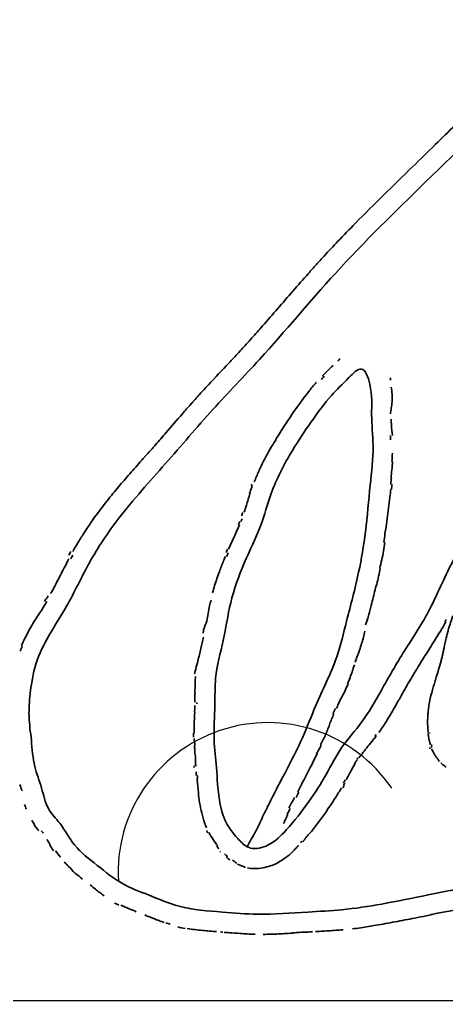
# Model space of a CAD drawing. Header units: millimetres. Extents: x 120281 to 1416367021, y -641565767 to 918373.
# Drawn here: x 840455.7 to 840664.4, y 864074.9 to 864554.6 of the extents above; entities that cross this region are included whole.
import ezdxf

# ---------------------------------------------------------------- set-up
doc = ezdxf.new("R2010")
doc.units = ezdxf.units.MM
for name, color, linetype, lineweight in [('0_Ном._пера__1', 7, 'Continuous', 35), ('размер', 90, 'Continuous', 40), ('Чертеж эскизный_Ном._пера__1_Ном._пера__241_Ном._пера__41', 7, 'Continuous', 25)]:
    doc.layers.add(name, color=color, linetype=linetype, lineweight=lineweight)

msp = doc.modelspace()

# ---------------------------------------------------------------- linework, layer by layer
at = {"layer": '0_Ном._пера__1', "linetype": 'Continuous'}
msp.add_line((840568.48783, 864149.86685), (840566.98115, 864150.5005), dxfattribs=at)
for points, knots in [([(840989.83469, 864559.26759), (840989.42882, 864565.00709), (840989.02295, 864570.74659), (840988.11646, 864576.41216), (840987.45128, 864580.56953), (840986.51654, 864584.6871), (840985.3717, 864588.75428), (840984.26206, 864592.69641), (840982.95504, 864596.5912), (840981.59599, 864600.41304), (840979.134, 864607.3365), (840976.50124, 864614.02057), (840973.54673, 864621.10281), (840971.09517, 864626.97945), (840968.42207, 864633.13023), (840963.58099, 864636.59559), (840960.65218, 864638.6921), (840956.92987, 864639.80572), (840953.61083, 864641.57548), (840950.35856, 864643.30965), (840947.49351, 864645.67384), (840944.1958, 864647.10848), (840941.11171, 864648.4502), (840937.64921, 864648.97889), (840934.22565, 864649.32282), (840929.95205, 864649.75215), (840925.73915, 864649.89358), (840921.4887, 864649.87593), (840916.85881, 864649.85671), (840912.18438, 864649.64874), (840907.64592, 864648.76782), (840902.89506, 864647.84567), (840898.29321, 864646.18612), (840893.79873, 864644.34293), (840889.3471, 864642.51731), (840885.00081, 864640.51153), (840880.50666, 864638.80804), (840873.28515, 864636.07076), (840865.68187, 864634.114), (840858.90981, 864630.50948), (840853.739, 864627.75725), (840849.05281, 864624.04435), (840843.95678, 864621.10281), (840836.73849, 864616.93625), (840828.69793, 864614.31727), (840821.24968, 864610.58992), (840813.70299, 864606.8133), (840806.76439, 864601.89882), (840799.65283, 864597.30958), (840793.7918, 864593.52733), (840787.81328, 864589.96599), (840781.92859, 864586.24357), (840776.82535, 864583.01548), (840771.79269, 864579.66624), (840766.85222, 864576.19129), (840744.35654, 864560.36865), (840723.77267, 864541.9397), (840703.71819, 864523.07183), (840687.06525, 864507.40423), (840670.77732, 864491.43399), (840654.42695, 864475.48537), (840639.38745, 864460.8154), (840624.29512, 864446.16373), (840610.123, 864430.66635), (840597.51137, 864416.87538), (840585.62847, 864402.41468), (840573.018, 864388.61478), (840565.49614, 864380.38344), (840557.71539, 864372.38721), (840550.22716, 864364.12874), (840542.32347, 864355.41207), (840534.74568, 864346.40325), (840526.96499, 864337.56806), (840519.26466, 864328.82413), (840511.3656, 864320.25027), (840504.25783, 864311.00928), (840498.93617, 864304.09045), (840494.05807, 864296.79765), (840489.83352, 864289.18309), (840485.97947, 864282.23633), (840482.66917, 864275.02178), (840478.70887, 864268.0667), (840473.38711, 864258.72064), (840466.89141, 864249.84313), (840463.6943, 864239.72586), (840462.22756, 864235.08437), (840461.4563, 864230.1819), (840460.91549, 864225.27697), (840460.5065, 864221.56764), (840460.22923, 864217.8569), (840460.35522, 864214.16379), (840460.48796, 864210.2729), (840461.06913, 864206.40159), (840461.47152, 864202.49369), (840461.91391, 864198.19728), (840462.14053, 864193.85668), (840463.13969, 864189.71367), (840463.99818, 864186.15392), (840465.42392, 864182.74007), (840466.47292, 864179.15357), (840467.4717, 864175.73874), (840468.13214, 864172.16726), (840469.81735, 864169.15213), (840471.27435, 864166.54532), (840473.49621, 864164.35451), (840475.37259, 864161.92795), (840478.00643, 864158.52182), (840479.952, 864154.65154), (840482.60424, 864151.36964), (840485.70504, 864147.53268), (840489.77322, 864144.49982), (840493.72762, 864141.36644), (840497.72529, 864138.19876), (840501.60647, 864134.9283), (840505.96319, 864132.47508), (840509.98141, 864130.21246), (840514.4056, 864128.64497), (840518.75816, 864126.91751), (840523.75492, 864124.93438), (840528.65635, 864122.74045), (840533.7754, 864121.36192), (840540.58947, 864119.52694), (840547.78703, 864119.13677), (840554.91085, 864118.58307), (840560.68427, 864118.13433), (840566.40979, 864117.57817), (840572.15021, 864117.47122), (840580.29095, 864117.31956), (840588.46097, 864118.07142), (840596.62382, 864118.58311), (840602.19522, 864118.93235), (840607.76242, 864119.16978), (840613.3075, 864119.69317), (840619.82915, 864120.30875), (840626.31937, 864121.31995), (840632.77661, 864122.47191), (840640.40509, 864123.83282), (840647.98793, 864125.39017), (840655.58067, 864126.9176), (840668.41533, 864129.49954), (840681.27903, 864131.99602), (840693.9595, 864135.25387), (840706.39642, 864138.44915), (840718.65777, 864142.37677), (840730.66814, 864146.92395), (840741.93838, 864151.19091), (840752.98768, 864156.00345), (840764.03704, 864160.81596)], [0, 0, 0, 0, 1, 1, 1, 2, 2, 2, 3, 3, 3, 4, 4, 4, 5, 5, 5, 6, 6, 6, 7, 7, 7, 8, 8, 8, 9, 9, 9, 10, 10, 10, 11, 11, 11, 12, 12, 12, 13, 13, 13, 14, 14, 14, 15, 15, 15, 16, 16, 16, 17, 17, 17, 18, 18, 18, 19, 19, 19, 20, 20, 20, 21, 21, 21, 22, 22, 22, 23, 23, 23, 24, 24, 24, 25, 25, 25, 26, 26, 26, 27, 27, 27, 28, 28, 28, 29, 29, 29, 30, 30, 30, 31, 31, 31, 32, 32, 32, 33, 33, 33, 34, 34, 34, 35, 35, 35, 36, 36, 36, 37, 37, 37, 38, 38, 38, 39, 39, 39, 40, 40, 40, 41, 41, 41, 42, 42, 42, 43, 43, 43, 44, 44, 44, 45, 45, 45, 46, 46, 46, 47, 47, 47, 48, 48, 48, 49, 49, 49, 49]), ([(840816.32725, 864618.91926), (840815.96348, 864618.73257), (840815.60201, 864618.54412), (840815.24278, 864618.35408), (840814.52342, 864617.97353), (840813.59885, 864617.58803), (840812.89645, 864617.19646), (840811.49141, 864616.41317), (840810.0883, 864615.6114), (840808.7443, 864614.79727), (840805.98109, 864613.12345), (840803.33473, 864611.40513), (840800.76546, 864609.7168), (840799.79352, 864609.07812), (840798.8233, 864608.44372), (840797.87129, 864607.81711), (840797.02753, 864607.26175), (840796.20506, 864606.71242), (840795.37421, 864606.17178), (840794.63061, 864605.68791), (840793.8878, 864605.21223), (840793.14313, 864604.7367), (840792.39858, 864604.26123), (840791.67094, 864603.78751), (840790.91767, 864603.3139), (840789.41088, 864602.36652), (840787.86579, 864601.42151), (840786.32904, 864600.47226), (840783.25554, 864598.57374), (840780.12987, 864596.65824), (840776.98162, 864594.67029), (840775.77815, 864593.91036), (840774.57167, 864593.14291), (840773.37437, 864592.36872), (840772.17706, 864591.59453), (840770.98358, 864590.81308), (840769.79397, 864590.02508), (840767.41482, 864588.44912), (840765.05532, 864586.84538), (840762.7102, 864585.21327), (840760.91723, 864583.96543), (840759.13861, 864582.70077), (840757.3703, 864581.42264), (840755.602, 864580.14452), (840753.84436, 864578.85252), (840752.1008, 864577.54711), (840748.61363, 864574.93628), (840745.17353, 864572.27305), (840741.77715, 864569.56603), (840734.9844, 864564.152), (840728.3629, 864558.56278), (840721.86785, 864552.86551), (840717.21906, 864548.78772), (840712.63525, 864544.65453), (840708.10089, 864540.4901), (840704.88167, 864537.53351), (840701.68756, 864534.56116), (840698.51255, 864531.58161), (840695.16676, 864528.4418), (840691.83939, 864525.29314), (840688.52586, 864522.13593), (840685.21234, 864518.97873), (840681.9127, 864515.81371), (840678.62343, 864512.64346), (840672.04491, 864506.30296), (840665.50884, 864499.94153), (840658.98646, 864493.58006), (840655.2796, 864489.96465), (840651.57691, 864486.34926), (840647.87441, 864482.73754), (840643.2181, 864478.19539), (840638.54406, 864473.64332), (840633.87862, 864469.05358), (840629.21317, 864464.46383), (840624.55708, 864459.83702), (840619.94045, 864455.14675), (840617.07214, 864452.23268), (840614.21954, 864449.29412), (840611.38871, 864446.32462), (840609.12528, 864443.95032), (840606.87666, 864441.55598), (840604.64551, 864439.13884), (840603.34222, 864437.72691), (840602.06181, 864436.30515), (840600.77476, 864434.88164), (840599.4877, 864433.45812), (840598.19988, 864432.03245), (840596.92934, 864430.60326), (840594.38822, 864427.74481), (840591.86708, 864424.87776), (840589.37349, 864422.01358), (840584.38632, 864416.28525), (840579.47115, 864410.568), (840574.52892, 864404.94924), (840572.79636, 864402.97953), (840571.0599, 864401.02184), (840569.31721, 864399.07991), (840568.39443, 864398.05164), (840567.43376, 864397.0304), (840566.50637, 864396.01154)], [0, 0, 0, 0, 1, 1, 1, 2, 2, 2, 3, 3, 3, 4, 4, 4, 5, 5, 5, 6, 6, 6, 7, 7, 7, 8, 8, 8, 9, 9, 9, 10, 10, 10, 11, 11, 11, 12, 12, 12, 13, 13, 13, 14, 14, 14, 15, 15, 15, 16, 16, 16, 17, 17, 17, 18, 18, 18, 19, 19, 19, 20, 20, 20, 21, 21, 21, 22, 22, 22, 23, 23, 23, 24, 24, 24, 25, 25, 25, 26, 26, 26, 27, 27, 27, 28, 28, 28, 29, 29, 29, 30, 30, 30, 31, 31, 31, 32, 32, 32, 33, 33, 33, 33]), ([(840774.82216, 864552.01296), (840773.37783, 864550.14027), (840771.9335, 864548.26757), (840771.51347, 864546.13639), (840771.19319, 864544.51138), (840771.46843, 864542.73608), (840771.51347, 864540.99415), (840771.59809, 864537.72087), (840770.86983, 864534.56542), (840770.04195, 864531.44401), (840768.98709, 864527.46673), (840767.7705, 864523.54471), (840766.36758, 864519.69275), (840763.27336, 864511.19702), (840759.27273, 864503.04209), (840755.70573, 864494.71779), (840752.54304, 864487.33701), (840749.72124, 864479.82309), (840746.88547, 864472.31394), (840742.70797, 864461.25188), (840738.50015, 864450.20018), (840734.02076, 864439.2594), (840730.2254, 864429.98934), (840726.23509, 864420.79891), (840722.21782, 864411.62082), (840717.88509, 864401.72198), (840713.52101, 864391.8375), (840709.34871, 864381.87173), (840706.1263, 864374.17484), (840703.01829, 864366.42946), (840699.79269, 864358.73355), (840696.59212, 864351.09735), (840693.27579, 864343.50985), (840689.8666, 864335.96348), (840684.59333, 864324.29091), (840679.09792, 864312.71674), (840673.30107, 864301.29679), (840669.58334, 864293.97275), (840665.74162, 864286.71214), (840662.27354, 864279.26106), (840660.33081, 864275.08715), (840658.50534, 864270.85347), (840656.39191, 864266.77358), (840652.70731, 864259.66062), (840648.14748, 864253.01512), (840643.89726, 864246.20652), (840639.91323, 864239.82434), (840636.20127, 864233.29887), (840632.49967, 864226.74001), (840629.52217, 864221.46418), (840626.55137, 864216.16674), (840622.94364, 864211.31519), (840619.85179, 864207.15738), (840616.29223, 864203.32706), (840613.35247, 864199.075), (840610.45816, 864194.88867), (840608.16463, 864190.29354), (840605.63355, 864185.85318), (840603.03902, 864181.30151), (840600.19473, 864176.91247), (840597.17892, 864172.63137), (840593.76087, 864167.77926), (840590.12231, 864163.06582), (840586.15126, 864158.67522), (840583.58793, 864155.84107), (840580.88598, 864153.14146), (840577.32656, 864151.32999), (840574.55452, 864149.91925), (840571.26088, 864149.04731), (840568.50473, 864149.86145)], [0, 0, 0, 0, 1, 1, 1, 2, 2, 2, 3, 3, 3, 4, 4, 4, 5, 5, 5, 6, 6, 6, 7, 7, 7, 8, 8, 8, 9, 9, 9, 10, 10, 10, 11, 11, 11, 12, 12, 12, 13, 13, 13, 14, 14, 14, 15, 15, 15, 16, 16, 16, 17, 17, 17, 18, 18, 18, 19, 19, 19, 20, 20, 20, 21, 21, 21, 22, 22, 22, 23, 23, 23, 23]), ([(840566.58458, 864396.01393), (840565.78484, 864395.13488), (840564.9829, 864394.25949), (840564.17574, 864393.38359), (840563.3685, 864392.5076), (840562.51876, 864391.62364), (840561.70363, 864390.74792), (840560.0733, 864388.99641), (840558.43244, 864387.24755), (840556.77889, 864385.48965), (840553.47175, 864381.97381), (840550.12034, 864378.43564), (840546.78842, 864374.83278), (840545.71514, 864373.67222), (840544.62587, 864372.50434), (840543.55641, 864371.32898), (840542.86043, 864370.56408), (840542.20534, 864369.79174), (840541.51483, 864369.0234), (840540.82419, 864368.25491), (840540.04375, 864367.50581), (840539.35891, 864366.73602)], [0, 0, 0, 0, 1, 1, 1, 2, 2, 2, 3, 3, 3, 4, 4, 4, 5, 5, 5, 6, 6, 6, 7, 7, 7, 7]), ([(840603.71447, 864380.41882), (840604.56545, 864381.29852), (840605.41451, 864382.15224), (840606.27888, 864383.01673), (840607.14333, 864383.8813), (840608.0832, 864384.75509), (840609.00476, 864385.68391)], [0, 0, 0, 0, 1, 1, 1, 2, 2, 2, 2]), ([(840566.97835, 864150.50089), (840565.21398, 864151.45778), (840563.67401, 864153.04203), (840562.25194, 864154.63582), (840560.06178, 864157.09046), (840558.15487, 864159.5674), (840556.74393, 864162.34877), (840555.03192, 864165.72365), (840554.05467, 864169.54616), (840553.43459, 864173.36568), (840552.57957, 864178.63233), (840552.4023, 864183.89325), (840551.963, 864189.15863), (840551.58537, 864193.68477), (840551.01436, 864198.21424), (840550.86186, 864202.74857), (840550.67286, 864208.36806), (840551.12668, 864213.99505), (840551.22712, 864219.64208), (840551.30574, 864224.06245), (840551.16792, 864228.49509), (840551.59753, 864232.86388), (840552.20582, 864239.04963), (840553.95214, 864245.10734), (840555.2717, 864251.22793), (840556.59112, 864257.34792), (840557.48371, 864263.53078), (840558.94611, 864269.5901), (840560.55175, 864276.24296), (840562.84427, 864282.7469), (840565.56341, 864289.0566), (840568.2332, 864295.25181), (840571.31399, 864301.25979), (840573.62567, 864307.56414), (840575.4874, 864312.6414), (840576.85075, 864317.91086), (840578.70165, 864323.00969), (840581.37235, 864330.36694), (840585.05919, 864337.36889), (840589.0946, 864344.04117), (840591.98802, 864348.82524), (840595.06046, 864353.43984), (840598.3245, 864358.10303), (840601.48412, 864362.61704), (840604.82352, 864367.17659), (840608.24653, 864371.01338), (840610.81741, 864373.89503), (840613.43524, 864376.36899), (840616.78002, 864379.77254), (840618.7754, 864381.80299), (840621.02963, 864384.1642), (840622.7809, 864383.92175), (840624.81294, 864383.64044), (840626.1677, 864379.85369), (840626.93503, 864376.54641), (840628.29592, 864370.6808), (840627.80792, 864366.3237), (840627.85619, 864361.56144), (840627.90442, 864356.80309), (840628.48778, 864351.64022), (840628.54725, 864346.57642), (840628.62422, 864340.02294), (840627.82297, 864333.63535), (840627.16412, 864327.21187), (840626.38563, 864319.62191), (840625.80635, 864311.98189), (840624.85552, 864304.38895), (840624.02419, 864297.75028), (840622.90908, 864291.14758), (840621.503, 864284.61473), (840619.77182, 864276.57146), (840617.59962, 864268.63405), (840615.59462, 864260.6384), (840614.13417, 864254.81432), (840612.76204, 864248.95934), (840610.79654, 864243.30317), (840609.3144, 864239.038), (840607.49549, 864234.88588), (840605.62939, 864230.76284), (840603.88856, 864226.91658), (840602.10805, 864223.09557), (840600.4534, 864219.21728), (840598.31233, 864214.1989), (840596.38252, 864209.08452), (840594.179, 864204.09451), (840591.07012, 864197.05429), (840587.41487, 864190.26169), (840583.83855, 864183.43874), (840581.46275, 864178.90618), (840579.12262, 864174.36011), (840576.82556, 864169.79018)], [0, 0, 0, 0, 1, 1, 1, 2, 2, 2, 3, 3, 3, 4, 4, 4, 5, 5, 5, 6, 6, 6, 7, 7, 7, 8, 8, 8, 9, 9, 9, 10, 10, 10, 11, 11, 11, 12, 12, 12, 13, 13, 13, 14, 14, 14, 15, 15, 15, 16, 16, 16, 17, 17, 17, 18, 18, 18, 19, 19, 19, 20, 20, 20, 21, 21, 21, 22, 22, 22, 23, 23, 23, 24, 24, 24, 25, 25, 25, 26, 26, 26, 27, 27, 27, 28, 28, 28, 29, 29, 29, 30, 30, 30, 30]), ([(840637.45668, 864375.13031), (840637.63711, 864373.91944), (840637.75985, 864372.75828), (840637.84107, 864371.65338), (840637.9372, 864370.34558), (840637.82469, 864369.12607), (840637.83601, 864367.98197), (840637.84732, 864366.83788), (840637.49975, 864365.78242), (840637.48439, 864364.79896), (840637.46903, 864363.81554), (840637.07223, 864362.94203), (840637.07433, 864362.08789)], [0, 0, 0, 0, 1, 1, 1, 2, 2, 2, 3, 3, 3, 4, 4, 4, 4]), ([(840581.04267, 864349.53223), (840581.74127, 864350.68081), (840582.44832, 864351.818), (840583.16362, 864352.94622), (840584.59416, 864355.20257), (840586.00577, 864357.42219), (840587.5011, 864359.6267), (840588.40596, 864360.96069), (840589.29085, 864362.29001), (840590.21904, 864363.61709), (840592.07553, 864366.27139), (840594.07649, 864368.98989), (840596.12725, 864371.64774), (840596.77281, 864372.48439), (840597.44121, 864373.32148), (840598.10773, 864374.14178)], [0, 0, 0, 0, 1, 1, 1, 2, 2, 2, 3, 3, 3, 4, 4, 4, 5, 5, 5, 5]), ([(840539.42567, 864366.72117), (840538.05657, 864365.18149), (840536.6988, 864363.63941), (840535.34952, 864362.09741), (840532.65102, 864359.01347), (840529.99275, 864355.92945), (840527.34029, 864352.86551), (840525.61233, 864350.86949), (840523.89176, 864348.88231), (840522.16811, 864346.90819)], [0, 0, 0, 0, 1, 1, 1, 2, 2, 2, 3, 3, 3, 3]), ([(840637.38773, 864359.35309), (840637.4278, 864358.40343), (840637.48379, 864357.40556), (840637.54703, 864356.36762), (840637.64238, 864354.80271), (840637.95895, 864353.14625), (840638.05096, 864351.41905)], [0, 0, 0, 0, 1, 1, 1, 2, 2, 2, 2]), ([(840522.24631, 864346.90684), (840521.46277, 864346.0092), (840520.67907, 864345.11435), (840519.89466, 864344.22278), (840518.93776, 864343.13514), (840517.78538, 864342.05054), (840516.81677, 864340.95928)], [0, 0, 0, 0, 1, 1, 1, 2, 2, 2, 2]), ([(840570.47921, 864328.77756), (840570.82259, 864329.65033), (840571.17711, 864330.51561), (840571.54171, 864331.37352), (840572.27088, 864333.08927), (840573.00489, 864334.76551), (840573.80618, 864336.42352), (840575.40877, 864339.73956), (840577.13783, 864342.94346), (840578.93371, 864346.0426), (840579.61611, 864347.2202), (840580.47079, 864348.37724), (840581.16988, 864349.52581)], [0, 0, 0, 0, 1, 1, 1, 2, 2, 2, 3, 3, 3, 4, 4, 4, 4]), ([(840516.94791, 864340.95832), (840515.97972, 864339.86705), (840515.00644, 864338.77262), (840514.03002, 864337.67336), (840512.07704, 864335.47469), (840510.08508, 864333.25736), (840508.12302, 864331.0065), (840506.33676, 864328.95732), (840504.55542, 864326.88091), (840502.78814, 864324.766), (840500.84791, 864322.4441), (840498.93593, 864320.07478), (840497.05192, 864317.64596)], [0, 0, 0, 0, 1, 1, 1, 2, 2, 2, 3, 3, 3, 4, 4, 4, 4]), ([(840568.17561, 864323.13642), (840568.50111, 864324.12324), (840568.84315, 864325.12585), (840569.20893, 864326.14157), (840569.36839, 864326.58435), (840569.03741, 864327.18822), (840569.20371, 864327.62848)], [0, 0, 0, 0, 1, 1, 1, 2, 2, 2, 2]), ([(840565.54051, 864313.92798), (840565.90567, 864315.03734), (840566.26702, 864316.1848), (840566.63521, 864317.3662), (840567.20983, 864319.20995), (840567.77592, 864321.13154), (840568.43304, 864323.12254)], [0, 0, 0, 0, 1, 1, 1, 2, 2, 2, 2]), ([(840637.20852, 864324.99982), (840637.12488, 864324.15447), (840637.04305, 864323.30538), (840636.96225, 864322.4527), (840636.80064, 864320.7473), (840636.35612, 864319.03875), (840636.19526, 864317.30585), (840635.87355, 864313.83996), (840635.3689, 864310.33151), (840634.97026, 864306.76943), (840634.84725, 864305.67032), (840634.52381, 864304.60563), (840634.38622, 864303.49856), (840634.2102, 864302.08231), (840634.10735, 864300.63769), (840633.9063, 864299.22337)], [0, 0, 0, 0, 1, 1, 1, 2, 2, 2, 3, 3, 3, 4, 4, 4, 5, 5, 5, 5]), ([(840497.14579, 864317.64842), (840496.25948, 864316.50528), (840495.38229, 864315.34946), (840494.51742, 864314.18379), (840493.65229, 864313.01777), (840492.56501, 864311.84481), (840491.72355, 864310.65797)], [0, 0, 0, 0, 1, 1, 1, 2, 2, 2, 2]), ([(840491.86884, 864310.65063), (840490.18658, 864308.27694), (840488.55431, 864305.86115), (840486.97912, 864303.40419), (840486.02574, 864301.91713), (840485.07859, 864300.42202), (840484.16862, 864298.905), (840483.33617, 864297.51722), (840482.51452, 864296.11376), (840481.72101, 864294.70123)], [0, 0, 0, 0, 1, 1, 1, 2, 2, 2, 3, 3, 3, 3]), ([(840557.89356, 864295.89701), (840558.40833, 864297.04061), (840558.92265, 864298.16243), (840559.42928, 864299.26542), (840560.45692, 864301.50271), (840561.45239, 864303.65528), (840562.36294, 864305.75878), (840562.6588, 864306.44226), (840562.98392, 864307.11517), (840563.26069, 864307.78717)], [0, 0, 0, 0, 1, 1, 1, 2, 2, 2, 3, 3, 3, 3]), ([(840634.29996, 864299.20159), (840634.10003, 864297.78721), (840633.88759, 864296.37445), (840633.66256, 864294.9636), (840633.21247, 864292.14169), (840632.41209, 864289.34012), (840631.85904, 864286.53598)], [0, 0, 0, 0, 1, 1, 1, 2, 2, 2, 2]), ([(840479.82088, 864291.11628), (840479.18874, 864289.93044), (840478.57391, 864288.75143), (840477.97082, 864287.58181), (840476.76464, 864285.24253), (840475.56383, 864282.95216), (840474.40996, 864280.70612), (840473.25607, 864278.46003), (840472.09042, 864276.26841), (840470.91179, 864274.14754)], [0, 0, 0, 0, 1, 1, 1, 2, 2, 2, 3, 3, 3, 3]), ([(840550.10003, 864274.58428), (840550.41653, 864275.7662), (840550.75131, 864276.94052), (840551.10295, 864278.10712), (840551.80627, 864280.44038), (840552.6133, 864282.74403), (840553.44072, 864285.01476), (840554.08422, 864286.78074), (840554.76461, 864288.52784), (840555.47141, 864290.2554), (840555.76401, 864290.97055), (840556.07125, 864291.67119), (840556.37365, 864292.37963)], [0, 0, 0, 0, 1, 1, 1, 2, 2, 2, 3, 3, 3, 4, 4, 4, 4]), ([(840632.0891, 864286.51175), (840631.83573, 864285.22612), (840631.57165, 864283.94258), (840631.29681, 864282.66134), (840630.74711, 864280.09884), (840629.92468, 864277.59142), (840629.31707, 864275.08915), (840628.70946, 864272.58687), (840628.05866, 864270.11632), (840627.43083, 864267.66512), (840627.00038, 864265.98459), (840626.57894, 864264.30831), (840626.15296, 864262.64798), (840625.82449, 864261.36774), (840625.25484, 864260.12094), (840624.93464, 864258.85117)], [0, 0, 0, 0, 1, 1, 1, 2, 2, 2, 3, 3, 3, 4, 4, 4, 5, 5, 5, 5]), ([(840468.99655, 864270.24381), (840468.44613, 864269.31667), (840467.88005, 864268.37914), (840467.30308, 864267.42966), (840466.14879, 864265.53011), (840464.67202, 864263.60629), (840463.47072, 864261.59552), (840462.26936, 864259.58465), (840461.04034, 864257.50983), (840459.88208, 864255.3478), (840458.72382, 864253.18576), (840457.6193, 864250.93471), (840456.60788, 864248.5755)], [0, 0, 0, 0, 1, 1, 1, 2, 2, 2, 3, 3, 3, 4, 4, 4, 4]), ([(840545.44127, 864254.85601), (840545.57152, 864255.49659), (840545.69917, 864256.14399), (840545.82537, 864256.79802), (840546.07782, 864258.10632), (840546.98149, 864259.44607), (840547.23331, 864260.80548), (840547.67961, 864263.21478), (840548.10593, 864265.69987), (840548.64457, 864268.25279), (840548.83746, 864269.16701), (840549.12048, 864270.08093), (840549.33776, 864271.01112)], [0, 0, 0, 0, 1, 1, 1, 2, 2, 2, 3, 3, 3, 4, 4, 4, 4]), ([(840664.07788, 864260.32297), (840663.65476, 864259.5437), (840663.22562, 864258.77405), (840662.79202, 864258.01323), (840661.92472, 864256.49141), (840660.98859, 864255.0048), (840660.09717, 864253.54732), (840658.39337, 864250.7616), (840656.66484, 864248.08096), (840654.99139, 864245.46513), (840654.27235, 864244.34117), (840653.56106, 864243.22953), (840652.86622, 864242.12699)], [0, 0, 0, 0, 1, 1, 1, 2, 2, 2, 3, 3, 3, 4, 4, 4, 4]), ([(840667.5313, 864263.2626), (840667.368, 864262.74874), (840667.19887, 864262.22471), (840667.02565, 864261.69007), (840666.67921, 864260.62078), (840666.31503, 864259.50922), (840665.95194, 864258.35055), (840665.7516, 864257.71127), (840665.55019, 864257.05762), (840665.35321, 864256.38871), (840665.19338, 864255.84594), (840665.03672, 864255.29325), (840664.8832, 864254.72985), (840664.81499, 864254.47953), (840664.76087, 864254.22642), (840664.69445, 864253.97189), (840664.56161, 864253.46285), (840664.42189, 864252.959), (840664.30312, 864252.46218), (840664.18434, 864251.96537), (840664.07634, 864251.47505), (840663.96886, 864250.99221), (840663.75388, 864250.0265), (840663.55477, 864249.08976), (840663.36823, 864248.18402), (840663.2228, 864247.4779), (840663.08242, 864246.79075), (840662.94402, 864246.12368), (840662.7957, 864245.40881), (840662.64956, 864244.71699), (840662.50057, 864244.04944)], [0, 0, 0, 0, 1, 1, 1, 2, 2, 2, 3, 3, 3, 4, 4, 4, 5, 5, 5, 6, 6, 6, 7, 7, 7, 8, 8, 8, 9, 9, 9, 10, 10, 10, 10]), ([(840624.59869, 864255.85582), (840624.35036, 864254.85473), (840624.09911, 864253.84255), (840623.84136, 864252.82047), (840623.32578, 864250.77602), (840622.59772, 864248.69568), (840621.99778, 864246.58209), (840621.62928, 864245.28386), (840620.84631, 864243.98495), (840620.42576, 864242.66718)], [0, 0, 0, 0, 1, 1, 1, 2, 2, 2, 3, 3, 3, 3]), ([(840541.30974, 864234.92231), (840541.34613, 864235.25074), (840541.38492, 864235.57722), (840541.4259, 864235.90177), (840541.50779, 864236.55049), (840541.83162, 864236.89501), (840541.92938, 864237.52837), (840542.12489, 864238.79513), (840542.70614, 864240.00849), (840542.94521, 864241.21616), (840543.36538, 864243.33863), (840543.90234, 864245.36795), (840544.36082, 864247.32321), (840544.81931, 864249.27844), (840545.25474, 864251.15444), (840545.64815, 864252.9569)], [0, 0, 0, 0, 1, 1, 1, 2, 2, 2, 3, 3, 3, 4, 4, 4, 5, 5, 5, 5]), ([(840652.88957, 864242.12453), (840652.48365, 864241.48012), (840652.08393, 864240.84052), (840651.68586, 864240.19734), (840651.28771, 864239.55405), (840650.87743, 864238.90792), (840650.4829, 864238.25976), (840649.69387, 864236.96345), (840648.89676, 864235.66026), (840648.11973, 864234.34518), (840646.56569, 864231.71508), (840645.03723, 864229.04893), (840643.50428, 864226.35445), (840642.80246, 864225.12085), (840642.10936, 864223.88011), (840641.40644, 864222.63529), (840641.09873, 864222.09035), (840640.69228, 864221.5613), (840640.3813, 864221.01101)], [0, 0, 0, 0, 1, 1, 1, 2, 2, 2, 3, 3, 3, 4, 4, 4, 5, 5, 5, 6, 6, 6, 6]), ([(840662.51106, 864244.04964), (840662.43532, 864243.71007), (840662.35902, 864243.37691), (840662.28159, 864243.04988), (840662.1296, 864242.40786), (840661.9542, 864241.75857), (840661.7804, 864241.1017), (840661.43279, 864239.78798), (840661.04596, 864238.44334), (840660.63089, 864237.06376), (840660.26103, 864235.8345), (840659.86959, 864234.57752), (840659.46905, 864233.28954), (840659.22571, 864232.50706), (840658.97867, 864231.71474), (840658.73016, 864230.90355), (840658.48166, 864230.09237), (840658.23195, 864229.26353), (840657.98552, 864228.41568), (840657.47267, 864226.65116), (840656.97527, 864224.80455), (840656.54503, 864222.86509), (840656.30235, 864221.77117), (840656.08062, 864220.64752), (840655.8928, 864219.49327), (840655.7547, 864218.64454), (840655.6403, 864217.78486), (840655.54276, 864216.91498), (840655.46863, 864216.25389), (840655.39481, 864215.58721), (840655.34701, 864214.91476)], [0, 0, 0, 0, 1, 1, 1, 2, 2, 2, 3, 3, 3, 4, 4, 4, 5, 5, 5, 6, 6, 6, 7, 7, 7, 8, 8, 8, 9, 9, 9, 10, 10, 10, 10]), ([(840541.47457, 864225.56419), (840541.48965, 864227.26437), (840541.52268, 864229.04084), (840541.62415, 864230.89071), (840541.67296, 864231.78045), (840541.63019, 864232.69963), (840541.71758, 864233.62256)], [0, 0, 0, 0, 1, 1, 1, 2, 2, 2, 2]), ([(840616.39293, 864230.09009), (840615.89899, 864228.96509), (840615.40228, 864227.85711), (840614.90834, 864226.76445), (840613.92028, 864224.57868), (840612.52635, 864222.45663), (840611.57766, 864220.35471)], [0, 0, 0, 0, 1, 1, 1, 2, 2, 2, 2]), ([(840541.03321, 864206.0515), (840541.03836, 864207.3573), (840541.0655, 864208.63735), (840541.10304, 864209.89181), (840541.16986, 864212.12478), (840541.27822, 864214.2799), (840541.3541, 864216.35233)], [0, 0, 0, 0, 1, 1, 1, 2, 2, 2, 2]), ([(840640.49112, 864221.00586), (840640.18069, 864220.45556), (840639.86769, 864219.90134), (840639.55135, 864219.34376), (840638.91852, 864218.22831), (840638.24016, 864217.09079), (840637.57388, 864215.95304), (840636.21509, 864213.63275), (840634.78721, 864211.2732), (840633.20434, 864208.91915), (840632.60246, 864208.02404), (840631.96997, 864207.13392), (840631.32301, 864206.24321)], [0, 0, 0, 0, 1, 1, 1, 2, 2, 2, 3, 3, 3, 4, 4, 4, 4]), ([(840655.35518, 864214.91444), (840655.30226, 864214.16886), (840655.2664, 864213.41592), (840655.24966, 864212.65806), (840655.23292, 864211.9002), (840655.2339, 864211.1546), (840655.25202, 864210.42138)], [0, 0, 0, 0, 1, 1, 1, 2, 2, 2, 2]), ([(840607.32374, 864210.13424), (840606.59459, 864208.33598), (840605.85513, 864206.49751), (840605.08208, 864204.62928), (840604.57952, 864203.41476), (840603.74787, 864202.19879), (840603.20943, 864200.96243), (840602.97463, 864200.42328), (840603.102, 864199.84858), (840602.86059, 864199.31052), (840602.34379, 864198.15867), (840601.38742, 864197.05945), (840600.85228, 864195.93108)], [0, 0, 0, 0, 1, 1, 1, 2, 2, 2, 3, 3, 3, 4, 4, 4, 4]), ([(840655.25473, 864210.42177), (840655.26664, 864209.9422), (840655.28515, 864209.46799), (840655.30923, 864208.99911), (840655.35738, 864208.06138), (840655.42648, 864207.14449), (840655.51102, 864206.24885)], [0, 0, 0, 0, 1, 1, 1, 2, 2, 2, 2]), ([(840630.0183, 864204.45147), (840629.57146, 864203.86874), (840629.12589, 864203.3016), (840628.68439, 864202.74799), (840627.80129, 864201.64064), (840626.91008, 864200.58644), (840626.0792, 864199.57318), (840625.24836, 864198.55997), (840624.47835, 864197.58429), (840623.73517, 864196.64114), (840622.99195, 864195.69793), (840622.26708, 864194.78811), (840621.63844, 864193.89819)], [0, 0, 0, 0, 1, 1, 1, 2, 2, 2, 3, 3, 3, 4, 4, 4, 4]), ([(840657.18959, 864198.37963), (840657.36047, 864197.95713), (840657.5455, 864197.54041), (840657.74427, 864197.1303), (840658.14174, 864196.31026), (840658.59254, 864195.51258), (840659.09583, 864194.75126), (840659.4115, 864194.27375), (840659.72593, 864193.80565), (840660.08074, 864193.35499), (840660.39251, 864192.95901), (840660.70872, 864192.57443), (840661.04911, 864192.20109)], [0, 0, 0, 0, 1, 1, 1, 2, 2, 2, 3, 3, 3, 4, 4, 4, 4]), ([(840541.89858, 864189.78331), (840541.84411, 864190.37362), (840541.7867, 864190.97204), (840541.72777, 864191.57852), (840541.60991, 864192.79144), (840541.73721, 864194.06891), (840541.62083, 864195.34653)], [0, 0, 0, 0, 1, 1, 1, 2, 2, 2, 2]), ([(840601.15711, 864195.91009), (840600.08815, 864193.65332), (840598.98839, 864191.44098), (840597.87833, 864189.26381), (840596.96512, 864187.47272), (840596.07033, 864185.70251), (840595.15403, 864183.95406), (840594.45044, 864182.61148), (840593.82213, 864181.28801), (840593.12759, 864179.96569), (840592.65754, 864179.07077), (840592.23187, 864178.17791), (840591.7663, 864177.2859)], [0, 0, 0, 0, 1, 1, 1, 2, 2, 2, 3, 3, 3, 4, 4, 4, 4]), ([(840619.78673, 864191.07359), (840619.17439, 864190.07607), (840618.56351, 864189.02293), (840617.94346, 864187.92218), (840617.09966, 864186.4242), (840616.24426, 864184.83641), (840615.33107, 864183.18721)], [0, 0, 0, 0, 1, 1, 1, 2, 2, 2, 2]), ([(840661.7712, 864191.4034), (840662.04672, 864191.13235), (840662.34317, 864190.85661), (840662.6654, 864190.57858), (840663.12006, 864190.18628), (840663.67732, 864189.79482), (840664.2521, 864189.40487)], [0, 0, 0, 0, 1, 1, 1, 2, 2, 2, 2]), ([(840546.36185, 864161.75458), (840545.70334, 864163.51354), (840545.18519, 864165.26407), (840544.76409, 864166.98344), (840544.34298, 864168.70279), (840543.99989, 864170.39241), (840543.73883, 864172.03309), (840543.47778, 864173.67376), (840543.29877, 864175.27535), (840543.13688, 864176.83646), (840542.91208, 864179.0043), (840542.75118, 864181.09056), (840542.61025, 864183.09674), (840542.55692, 864183.85591), (840542.73473, 864184.59978), (840542.68335, 864185.3357)], [0, 0, 0, 0, 1, 1, 1, 2, 2, 2, 3, 3, 3, 4, 4, 4, 5, 5, 5, 5]), ([(840613.09405, 864179.23503), (840612.64342, 864178.46899), (840612.18705, 864177.70839), (840611.72531, 864176.953), (840610.80183, 864175.44223), (840609.85816, 864173.95123), (840608.89492, 864172.48022), (840608.00316, 864171.11836), (840607.07305, 864169.77309), (840606.15209, 864168.44219)], [0, 0, 0, 0, 1, 1, 1, 2, 2, 2, 3, 3, 3, 3]), ([(840606.19073, 864168.43863), (840605.57715, 864167.55174), (840604.9587, 864166.67249), (840604.33071, 864165.79433), (840603.70265, 864164.91608), (840603.01174, 864164.04604), (840602.36462, 864163.17333)], [0, 0, 0, 0, 1, 1, 1, 2, 2, 2, 2]), ([(840574.97854, 864166.10163), (840573.8415, 864163.51201), (840572.70446, 864160.92239), (840571.39228, 864158.42225), (840570.63829, 864156.98564), (840569.82646, 864155.57857), (840569.02641, 864154.16537), (840568.33705, 864152.94771), (840567.65643, 864151.7255), (840566.98115, 864150.5005)], [0, 0, 0, 0, 1, 1, 1, 2, 2, 2, 3, 3, 3, 3]), ([(840586.90324, 864166.27014), (840586.52415, 864165.5159), (840586.14667, 864164.76157), (840585.76805, 864164.0028), (840585.38935, 864163.24386), (840585.15931, 864162.54578), (840584.77791, 864161.78074)], [0, 0, 0, 0, 1, 1, 1, 2, 2, 2, 2]), ([(840602.39347, 864163.17105), (840601.09952, 864161.42561), (840599.76627, 864159.69303), (840598.38761, 864157.98168), (840597.75496, 864157.19637), (840597.00451, 864156.41345), (840596.35196, 864155.63806), (840595.93625, 864155.14411), (840595.52242, 864154.6475), (840595.09812, 864154.15823)], [0, 0, 0, 0, 1, 1, 1, 2, 2, 2, 3, 3, 3, 3]), ([(840552.67135, 864150.88617), (840551.88538, 864151.87193), (840551.11479, 864152.90831), (840550.3772, 864154.00892), (840549.6396, 864155.10954), (840548.95401, 864156.27199), (840548.30585, 864157.5088)], [0, 0, 0, 0, 1, 1, 1, 2, 2, 2, 2]), ([(840592.18236, 864151.14432), (840591.82673, 864150.76192), (840591.45881, 864150.37355), (840591.07667, 864149.98112), (840590.31247, 864149.19635), (840589.67605, 864148.3941), (840588.78195, 864147.59559)], [0, 0, 0, 0, 1, 1, 1, 2, 2, 2, 2]), ([(840656.99091, 864117.4278), (840658.06573, 864117.64426), (840659.14224, 864117.86045), (840660.22032, 864118.07688), (840662.37905, 864118.51024), (840665.30812, 864118.89979), (840667.47854, 864119.33845), (840671.81928, 864120.21575), (840676.15016, 864121.11326), (840680.5249, 864122.06365), (840684.03117, 864122.82536), (840687.55283, 864123.61947), (840691.07126, 864124.46721), (840693.06347, 864124.94721), (840694.88332, 864125.44713), (840696.87596, 864125.96342), (840698.86876, 864126.47974), (840700.92624, 864127.01491), (840702.90881, 864127.56692), (840706.87441, 864128.67108), (840710.91249, 864129.84392), (840714.83398, 864131.0854), (840718.28507, 864132.17796), (840721.72667, 864133.3212), (840725.14045, 864134.51499), (840728.32092, 864135.6272), (840731.47024, 864136.78445), (840734.61487, 864137.98005), (840737.75952, 864139.17566), (840740.87397, 864140.40809), (840743.96836, 864141.66526), (840750.15715, 864144.17962), (840756.26757, 864146.79255), (840762.31106, 864149.4147), (840764.19222, 864150.2309), (840766.39978, 864151.0337), (840768.27169, 864151.84851)], [0, 0, 0, 0, 1, 1, 1, 2, 2, 2, 3, 3, 3, 4, 4, 4, 5, 5, 5, 6, 6, 6, 7, 7, 7, 8, 8, 8, 9, 9, 9, 10, 10, 10, 11, 11, 11, 12, 12, 12, 12]), ([(840588.88001, 864147.60335), (840587.98627, 864146.80487), (840587.01904, 864146.00922), (840585.96509, 864145.24295), (840584.91112, 864144.47668), (840583.79686, 864143.73359), (840582.56495, 864143.05864)], [0, 0, 0, 0, 1, 1, 1, 2, 2, 2, 2]), ([(840477.59635, 864142.98222), (840478.29142, 864142.23931), (840478.99549, 864141.53705), (840479.70064, 864140.86867), (840480.97044, 864139.66506), (840481.54971, 864138.55408), (840482.79008, 864137.53192)], [0, 0, 0, 0, 1, 1, 1, 2, 2, 2, 2]), ([(840562.32507, 864141.91546), (840564.52733, 864141.06692), (840566.7296, 864140.21838), (840565.69506, 864140.5083), (840565.6303, 864140.52644), (840565.55285, 864140.54906), (840565.4754, 864140.57167)], [0, 0, 0, 0, 1, 1, 1, 2, 2, 2, 2]), ([(840582.70148, 864143.04055), (840581.81025, 864142.55212), (840580.873, 864142.09576), (840579.88083, 864141.68172), (840578.88843, 864141.26758), (840577.65193, 864140.91911), (840576.54079, 864140.61159), (840575.42919, 864140.30394), (840574.01641, 864140.05963), (840572.7629, 864139.91814), (840571.86552, 864139.81685), (840570.97703, 864139.77033), (840570.00071, 864139.79819), (840569.02382, 864139.82607), (840568.19374, 864139.96537), (840567.15134, 864140.17442)], [0, 0, 0, 0, 1, 1, 1, 2, 2, 2, 3, 3, 3, 4, 4, 4, 5, 5, 5, 5]), ([(840490.15974, 864131.86224), (840491.03349, 864131.16486), (840491.93271, 864130.45056), (840492.86484, 864129.72948), (840494.25418, 864128.65472), (840495.4958, 864127.57592), (840497.06053, 864126.51079)], [0, 0, 0, 0, 1, 1, 1, 2, 2, 2, 2]), ([(840505.30951, 864121.90612), (840506.65977, 864121.27953), (840507.98499, 864120.71671), (840509.27325, 864120.19219), (840510.56065, 864119.66802), (840511.55235, 864119.21109), (840512.75595, 864118.74262)], [0, 0, 0, 0, 1, 1, 1, 2, 2, 2, 2]), ([(840516.93473, 864117.13612), (840518.1446, 864116.64537), (840519.38793, 864116.13445), (840520.66999, 864115.61929), (840522.45768, 864114.90096), (840524.40783, 864114.14875), (840526.36443, 864113.46506)], [0, 0, 0, 0, 1, 1, 1, 2, 2, 2, 2]), ([(840618.47808, 864110.35897), (840619.8268, 864110.51445), (840621.16935, 864110.68359), (840622.50576, 864110.86416), (840625.17698, 864111.22509), (840627.34007, 864111.64006), (840629.96248, 864112.07538), (840631.57196, 864112.34255), (840633.04861, 864112.63318), (840634.64024, 864112.91813), (840636.23155, 864113.20303), (840637.70378, 864113.504), (840639.28373, 864113.80206), (840642.44491, 864114.39841), (840645.81763, 864114.99226), (840648.9393, 864115.61628), (840650.79685, 864115.9876), (840652.69091, 864116.35817), (840654.53662, 864116.73047), (840655.61605, 864116.9482), (840656.5512, 864117.17841), (840657.62745, 864117.39484)], [0, 0, 0, 0, 1, 1, 1, 2, 2, 2, 3, 3, 3, 4, 4, 4, 5, 5, 5, 6, 6, 6, 7, 7, 7, 7]), ([(840537.65141, 864110.55282), (840540.19549, 864110.12019), (840542.68875, 864109.81978), (840545.11645, 864109.58159), (840547.54373, 864109.34344), (840549.80336, 864109.16952), (840552.08655, 864108.9976)], [0, 0, 0, 0, 1, 1, 1, 2, 2, 2, 2]), ([(840555.80552, 864108.64276), (840556.62714, 864108.57629), (840557.45442, 864108.50837), (840558.28757, 864108.44064), (840559.95431, 864108.30516), (840561.86911, 864108.22085), (840563.58462, 864108.10106), (840564.8687, 864108.0114), (840565.75374, 864107.94392), (840567.06684, 864107.87736), (840568.24315, 864107.81774), (840569.71649, 864107.76954), (840570.91697, 864107.73858)], [0, 0, 0, 0, 1, 1, 1, 2, 2, 2, 3, 3, 3, 4, 4, 4, 4]), ([(840574.87551, 864107.6657), (840576.13595, 864107.67097), (840577.38736, 864107.69348), (840578.62963, 864107.72913), (840581.11538, 864107.80047), (840583.64212, 864107.94053), (840586.05452, 864108.08585), (840587.44497, 864108.1696), (840589.00704, 864108.26918), (840590.37295, 864108.36191)], [0, 0, 0, 0, 1, 1, 1, 2, 2, 2, 3, 3, 3, 3]), ([(840589.32772, 864108.39069), (840590.43876, 864108.46629), (840591.54163, 864108.54304), (840592.63623, 864108.61813), (840593.6729, 864108.68925), (840595.35309, 864108.71987), (840596.37488, 864108.78552), (840596.97217, 864108.8239), (840598.39636, 864108.81384), (840598.9949, 864108.84992)], [0, 0, 0, 0, 1, 1, 1, 2, 2, 2, 3, 3, 3, 3]), ([(840600.41311, 864109.01042), (840601.62124, 864109.08029), (840602.84015, 864109.14879), (840604.06965, 864109.22008), (840606.52805, 864109.36263), (840608.78956, 864109.5133), (840611.33099, 864109.71391), (840612.20924, 864109.78324), (840613.06015, 864109.83849), (840613.94798, 864109.92058)], [0, 0, 0, 0, 1, 1, 1, 2, 2, 2, 3, 3, 3, 3])]:
    msp.add_open_spline(points, degree=3, knots=knots, dxfattribs=at)
for points in [[(840611.31303, 864387.8277), (840611.67437, 864388.1818), (840612.06412, 864388.55478), (840612.49121, 864388.94179)], [(840603.26562, 864378.86042), (840603.74312, 864379.37247), (840604.21878, 864379.8714), (840604.69405, 864380.36238)], [(840636.87079, 864379.67082), (840636.97638, 864379.28493), (840637.07433, 864378.90602), (840637.16558, 864378.5352)], [(840598.04887, 864374.13793), (840598.66155, 864374.89215), (840599.28346, 864375.63786), (840599.91576, 864376.37219)], [(840599.98044, 864376.36306), (840600.26284, 864376.69279), (840600.54735, 864377.02024), (840600.83409, 864377.34513)], [(840637.05732, 864351.47109), (840637.09329, 864350.75951), (840637.12574, 864350.03565), (840637.15166, 864349.30038)], [(840638.01579, 864342.78879), (840637.97148, 864341.40476), (840637.89926, 864340.04378), (840637.80842, 864338.70512)], [(840638.0747, 864338.69551), (840637.89008, 864335.94716), (840637.62775, 864333.29303), (840637.35951, 864330.72194)], [(840637.51187, 864330.71946), (840637.40077, 864329.65011), (840637.28851, 864328.59508), (840637.17962, 864327.55346)], [(840637.83106, 864327.54349), (840637.74347, 864326.6924), (840637.65883, 864325.85364), (840637.57613, 864325.00831)], [(840564.333, 864312.24043), (840564.51769, 864312.77559), (840564.70032, 864313.32072), (840564.88203, 864313.87537)], [(840562.83946, 864307.83235), (840563.05589, 864308.36065), (840563.26593, 864308.88562), (840563.4689, 864309.40754)], [(840564.01642, 864309.40651), (840564.19324, 864309.85763), (840564.36477, 864310.30647), (840564.53063, 864310.75325)], [(840480.85778, 864294.805), (840480.52149, 864294.2097), (840480.18857, 864293.6116), (840479.86135, 864293.01584)], [(840556.6472, 864294.20679), (840556.90311, 864294.78994), (840557.15987, 864295.36724), (840557.41653, 864295.93909)], [(840556.97504, 864292.31977), (840557.22897, 864292.91257), (840557.48617, 864293.50271), (840557.74373, 864294.08572)], [(840481.73721, 864292.91581), (840481.41404, 864292.31979), (840481.09591, 864291.72513), (840480.78212, 864291.13218)], [(840468.66092, 864271.64037), (840468.39119, 864271.18191), (840468.11699, 864270.72102), (840467.83886, 864270.25753)], [(840469.71446, 864273.05168), (840469.45515, 864272.59699), (840469.19187, 864272.14185), (840468.92363, 864271.68342)], [(840664.22983, 864261.50302), (840664.0205, 864261.10846), (840663.80946, 864260.7164), (840663.59691, 864260.32676)], [(840457.06426, 864248.54543), (840456.70794, 864247.71221), (840456.3644, 864246.8653), (840456.03645, 864246.0039)], [(840620.46185, 864242.48512), (840620.27076, 864241.88048), (840620.07343, 864241.27405), (840619.86906, 864240.66612)], [(840618.53294, 864236.17643), (840617.71667, 864234.09367), (840616.85969, 864232.07351), (840615.99443, 864230.10543)], [(840619.48513, 864239.37535), (840619.10176, 864238.30133), (840618.70372, 864237.24432), (840618.29545, 864236.20298)], [(840541.4727, 864221.04903), (840541.47808, 864221.52998), (840541.48178, 864222.01853), (840541.48487, 864222.51455)], [(840541.47832, 864222.49034), (840541.48334, 864223.48249), (840541.48577, 864224.50451), (840541.4953, 864225.55563)], [(840541.30591, 864216.34243), (840541.33404, 864217.11383), (840541.35905, 864217.87419), (840541.37853, 864218.62355)], [(840541.41645, 864218.55681), (840541.42363, 864218.88447), (840541.42976, 864219.21004), (840541.43464, 864219.5335)], [(840542.44655, 864220.27513), (840542.451, 864220.51179), (840542.45491, 864220.75036), (840542.4584, 864220.99084)], [(840610.09701, 864218.00134), (840609.71414, 864217.13776), (840609.33897, 864216.27929), (840608.97329, 864215.42498)], [(840611.68219, 864220.36304), (840611.32242, 864219.56539), (840610.96761, 864218.77273), (840610.61922, 864217.98431)], [(840609.36669, 864215.39779), (840608.63745, 864213.68908), (840607.91853, 864211.93134), (840607.18915, 864210.13306)], [(840540.71914, 864204.07789), (840540.70779, 864204.74367), (840540.70353, 864205.40303), (840540.70478, 864206.05595)], [(840541.18203, 864202.28024), (840541.17007, 864202.61717), (840541.16009, 864202.9562), (840541.15216, 864203.29246)], [(840541.39614, 864199.93797), (840541.3547, 864200.63107), (840541.31954, 864201.33281), (840541.29284, 864202.0432)], [(840630.12969, 864205.2743), (840629.90552, 864204.9748), (840629.68127, 864204.67946), (840629.45734, 864204.38803)], [(840655.4691, 864205.79057), (840655.49983, 864205.48325), (840655.5341, 864205.15801), (840655.5746, 864204.81377)], [(840655.65272, 864204.80937), (840655.69334, 864204.46512), (840655.74013, 864204.10237), (840655.79639, 864203.72156)], [(840655.82132, 864203.72169), (840655.92482, 864203.02229), (840656.05971, 864202.26145), (840656.25299, 864201.44441)], [(840656.1359, 864206.22714), (840656.15172, 864206.07223), (840656.16798, 864205.91795), (840656.18464, 864205.76427)], [(840541.38687, 864197.88967), (840541.33459, 864198.57406), (840541.28659, 864199.26723), (840541.24502, 864199.96925)], [(840541.54495, 864195.33602), (840541.46912, 864196.16517), (840541.39608, 864197.00796), (840541.32971, 864197.86452)], [(840656.14267, 864199.03236), (840656.22032, 864198.8183), (840656.30154, 864198.60558), (840656.38631, 864198.39431)], [(840656.29483, 864201.44811), (840656.3753, 864201.10911), (840656.46594, 864200.76051), (840656.56901, 864200.40322)], [(840657.06953, 864200.36897), (840657.1408, 864200.12551), (840657.21786, 864199.87803), (840657.30144, 864199.62695)], [(840657.10048, 864199.60309), (840657.17048, 864199.38884), (840657.24525, 864199.17214), (840657.32321, 864198.95806)], [(840620.43866, 864192.52088), (840620.13002, 864192.05054), (840619.8228, 864191.56563), (840619.5159, 864191.06686)], [(840620.91508, 864193.16519), (840620.76173, 864192.93718), (840620.60886, 864192.70548), (840620.45635, 864192.47013)], [(840621.16659, 864193.94176), (840621.0059, 864193.71572), (840620.85031, 864193.49268), (840620.69459, 864193.26498)], [(840541.14442, 864189.18256), (840541.11757, 864189.47391), (840541.08982, 864189.76729), (840541.06134, 864190.0627)], [(840542.15355, 864185.32807), (840542.11215, 864185.90272), (840542.07032, 864186.47028), (840542.02688, 864187.03079)], [(840614.9982, 864183.22102), (840614.69812, 864182.68083), (840614.39227, 864182.13391), (840614.07909, 864181.58125)], [(840455.81429, 864180.91377), (840456.18654, 864179.82716), (840456.53764, 864178.81493), (840456.84541, 864177.86776)], [(840614.41118, 864180.34876), (840614.19002, 864179.96295), (840613.96738, 864179.57853), (840613.74331, 864179.19547)], [(840614.73, 864181.57646), (840614.51364, 864181.19166), (840614.29317, 864180.80332), (840614.07181, 864180.41756)], [(840590.13301, 864174.60802), (840589.20795, 864172.8227), (840588.28939, 864171.03595), (840587.37787, 864169.2471)], [(840592.31867, 864177.25829), (840591.85418, 864176.36621), (840591.39126, 864175.47386), (840590.92996, 864174.58114)], [(840458.17099, 864171.16954), (840458.39917, 864170.40556), (840458.65683, 864169.60193), (840458.96198, 864168.76401)], [(840576.88884, 864169.78625), (840576.27162, 864168.55784), (840575.65757, 864167.3277), (840575.04353, 864166.09757)], [(840588.06385, 864169.19275), (840587.5681, 864168.21829), (840587.07444, 864167.2432), (840586.58295, 864166.26738)], [(840461.71127, 864163.41494), (840462.16142, 864162.68658), (840462.62036, 864162.02016), (840463.07123, 864161.40544)], [(840462.83446, 864161.12626), (840463.28414, 864160.51125), (840463.72591, 864159.9477), (840464.14829, 864159.42588)], [(840463.96407, 864159.6511), (840464.38495, 864159.12957), (840464.78656, 864158.64969), (840465.16068, 864158.20458)], [(840547.18479, 864159.6589), (840546.87179, 864160.36642), (840546.58477, 864161.07482), (840546.32054, 864161.78196)], [(840466.25493, 864158.32709), (840466.63341, 864157.88216), (840466.98443, 864157.472), (840467.30195, 864157.0932)], [(840469.07878, 864153.96417), (840469.58666, 864153.20155), (840470.12051, 864152.35959), (840470.69781, 864151.45117)], [(840547.74193, 864157.28562), (840547.55966, 864157.63309), (840547.38172, 864157.98675), (840547.21157, 864158.33945)], [(840595.22163, 864154.13319), (840594.8807, 864153.73906), (840594.53699, 864153.34646), (840594.19042, 864152.95552)], [(840470.46257, 864151.40277), (840471.04013, 864150.49421), (840471.66111, 864149.51912), (840472.3544, 864148.49599)], [(840553.14832, 864149.49666), (840552.7479, 864149.96637), (840552.34978, 864150.44675), (840551.95561, 864150.93971)], [(840593.67882, 864153.13057), (840593.46496, 864152.89073), (840593.25003, 864152.65152), (840593.034, 864152.41297)], [(840473.32806, 864148.50353), (840474.0224, 864147.48048), (840474.78945, 864146.40879), (840475.66685, 864145.3177)], [(840554.01779, 864147.85081), (840553.91703, 864147.96393), (840553.81635, 864148.07762), (840553.71576, 864148.19192)], [(840557.37192, 864145.61605), (840556.84452, 864146.11864), (840556.36581, 864146.60911), (840555.92536, 864147.07795)], [(840558.45957, 864144.00173), (840557.81715, 864144.51592), (840557.23924, 864145.03076), (840556.71007, 864145.53318)], [(840561.88085, 864142.4511), (840561.09368, 864142.9421), (840560.38967, 864143.45602), (840559.75057, 864143.97012)], [(840482.94979, 864137.5153), (840484.19093, 864136.49308), (840485.40054, 864135.54318), (840486.55052, 864134.6382)], [(840502.18528, 864122.92643), (840502.8683, 864122.57766), (840503.54702, 864122.24847), (840504.21951, 864121.9353)], [(840527.25077, 864113.34769), (840527.95338, 864113.10255), (840528.66806, 864112.8631), (840529.39566, 864112.63216)], [(840533.07534, 864111.26373), (840534.27052, 864110.99873), (840535.45705, 864110.76997), (840536.63275, 864110.56972)], [(840553.94738, 864108.83057), (840554.35436, 864108.79922), (840554.75784, 864108.76764), (840555.16393, 864108.73536)]]:
    msp.add_open_spline(points, degree=3, dxfattribs=at)
at = {"layer": 'размер', "color": 0, "lineweight": 30}
msp.add_line((836291.0688, 864075.54468), (854791.07369, 864074.91968), dxfattribs=at)
at = {"layer": 'Чертеж эскизный_Ном._пера__1_Ном._пера__241_Ном._пера__41', "linetype": 'Continuous'}
msp.add_arc((840577.13425, 864137.89435), 73.23843, 34.1947803, 183.3225204, dxfattribs=at)

doc.saveas('drawing.dxf')
